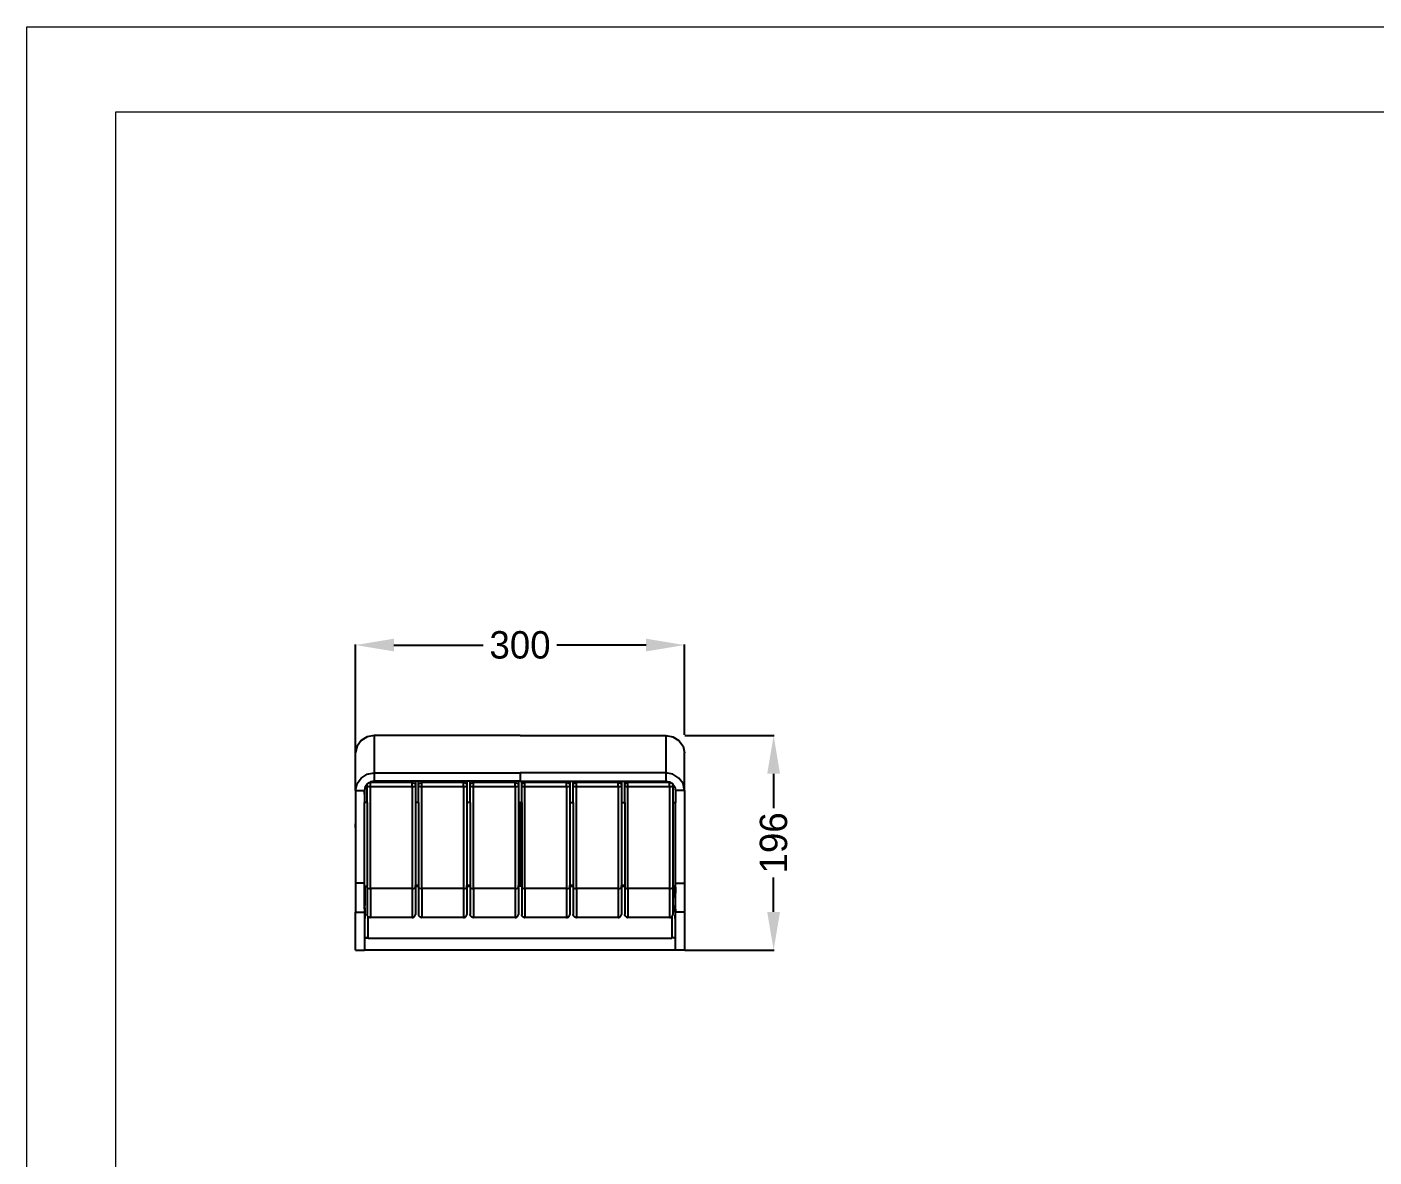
# Model space of a CAD drawing. Header units: millimetres. Extents: x 110 to 2490, y 92 to 3343.
# Drawn here: x 110 to 1339, y 2312 to 3343 of the extents above; entities that cross this region are included whole.
import ezdxf

# ---------------------------------------------------------------- set-up
doc = ezdxf.new("R2010")
doc.units = ezdxf.units.MM
doc.header["$PDSIZE"] = -1
doc.layers.add('DIMS', color=1, linetype='Continuous')
doc.layers.add('tabelka', color=155, linetype='Continuous')
doc.styles.get("Standard").update_dxf_attribs({"font": 'Gothic.ttf'})
doc.dimstyles.new('ISO-25', dxfattribs={"dimtxt": 2.5, "dimasz": 2.5, "dimexe": 1.25, "dimexo": 0.625, "dimtad": 1, "dimtxsty": 'Standard', "dimcen": 2.5, "dimadec": 0, "dimazin": 0, "dimtfac": 1, "dimtmove": 0, "dimatfit": 3, "dimfxl": 1, "dimarcsym": 0})

# ---------------------------------------------------------------- blocks, each defined once
blk = doc.blocks.new('*D15')
at = {"layer": 'Defpoints', "color": 0}
for p in [(710, 2779.1), (710, 2696.7), (410, 2680.3)]:
    blk.add_point(p, dxfattribs=at)
at = {"layer": 'DIMS', "color": 0, "lineweight": -2}
for p, q in [((410, 2680.8), (410, 2779.6)), ((445, 2779.1), (526.3, 2779.1)), ((675, 2779.1), (593.7, 2779.1)), ((710, 2697.2), (710, 2779.6))]:
    blk.add_line(p, q, dxfattribs=at)
at = {"layer": 'DIMS', "color": 0}
for points in [[(445, 2784.9), (445, 2773.3), (410, 2779.1)], [(675, 2773.3), (675, 2784.9), (710, 2779.1)]]:
    blk.add_solid(points, dxfattribs=at)
at = {"layer": 'DIMS', "color": 0, "insert": (560, 2779.1), "char_height": 25, "attachment_point": 5}
blk.add_mtext('300', dxfattribs=at)
blk = doc.blocks.new('*D17')
at = {"layer": 'Defpoints', "color": 0}
for p in [(710, 2696.7), (710, 2500.8), (791.4, 2500.8)]:
    blk.add_point(p, dxfattribs=at)
at = {"layer": 'DIMS', "color": 0, "lineweight": -2}
for p, q in [((710.5, 2696.7), (791.9, 2696.7)), ((791.4, 2661.7), (791.4, 2630.4)), ((791.4, 2535.8), (791.4, 2567.1)), ((710.5, 2500.8), (791.9, 2500.8))]:
    blk.add_line(p, q, dxfattribs=at)
at = {"layer": 'DIMS', "color": 0}
for points in [[(797.2, 2661.7), (785.5, 2661.7), (791.4, 2696.7)], [(785.5, 2535.8), (797.2, 2535.8), (791.4, 2500.8)]]:
    blk.add_solid(points, dxfattribs=at)
at = {"layer": 'DIMS', "color": 0, "insert": (791.4, 2598.7), "char_height": 25, "attachment_point": 5, "rotation": 90}
blk.add_mtext('196', dxfattribs=at)

msp = doc.modelspace()

# ---------------------------------------------------------------- linework, layer by layer
for p, q in [((415, 2692), (411.3, 2686.9)), ((420.5, 2695.5), (415, 2692)), ((427, 2696.7), (420.5, 2695.5)), ((560, 2696.7), (427, 2696.7)), ((427, 2696.7), (427, 2662.5)), ((560, 2696.7), (693, 2696.7)), ((693, 2696.7), (699.5, 2695.5)), ((693, 2696.7), (693, 2662.5)), ((699.5, 2695.5), (705, 2692)), ((705, 2692), (708.7, 2686.9)), ((411.3, 2686.9), (410, 2680.8)), ((410, 2646.6), (410, 2680.8)), ((708.7, 2686.9), (710, 2680.8)), ((710, 2646.6), (710, 2680.8)), ((411.3, 2652.7), (415, 2657.8)), ((415, 2657.8), (420.5, 2661.3)), ((420.5, 2661.3), (427, 2662.5)), ((427, 2655), (423.6, 2654.4)), ((427, 2662.5), (427, 2655)), ((427, 2662.5), (560, 2662.5)), ((461.5, 2655), (427, 2655)), ((461.5, 2653.8), (461.5, 2655)), ((464.5, 2655), (461.5, 2655)), ((467.5, 2655), (464.5, 2655)), ((464.5, 2655), (464.5, 2651)), ((470.5, 2655), (467.5, 2655)), ((467.5, 2651), (467.5, 2655)), ((470.5, 2655), (470.5, 2653.8)), ((508.5, 2655), (470.5, 2655)), ((508.5, 2653.8), (508.5, 2655)), ((511.5, 2655), (508.5, 2655)), ((514.5, 2655), (511.5, 2655)), ((511.5, 2655), (511.5, 2651)), ((517.5, 2655), (514.5, 2655)), ((514.5, 2651), (514.5, 2655)), ((517.5, 2655), (517.5, 2653.8)), ((555.5, 2655), (517.5, 2655)), ((555.5, 2653.8), (555.5, 2655)), ((558.5, 2655), (555.5, 2655)), ((560, 2655), (558.5, 2655)), ((558.5, 2655), (558.5, 2651)), ((560, 2662.5), (560, 2655)), ((693, 2662.5), (560, 2662.5)), ((560, 2655), (561.5, 2655)), ((561.5, 2655), (564.5, 2655)), ((561.5, 2651), (561.5, 2655)), ((564.5, 2655), (564.5, 2653.8)), ((564.5, 2655), (602.5, 2655)), ((602.5, 2653.8), (602.5, 2655)), ((602.5, 2655), (605.5, 2655)), ((605.5, 2655), (608.5, 2655)), ((605.5, 2655), (605.5, 2651)), ((608.5, 2655), (611.5, 2655)), ((608.5, 2651), (608.5, 2655)), ((611.5, 2655), (611.5, 2653.8)), ((611.5, 2655), (649.5, 2655)), ((649.5, 2653.8), (649.5, 2655)), ((649.5, 2655), (652.5, 2655)), ((652.5, 2655), (655.5, 2655)), ((652.5, 2655), (652.5, 2651)), ((655.5, 2655), (658.5, 2655)), ((655.5, 2651), (655.5, 2655)), ((658.5, 2655), (658.5, 2653.8)), ((658.5, 2655), (693, 2655)), ((699.5, 2661.3), (693, 2662.5)), ((693, 2662.5), (693, 2655)), ((693, 2655), (696.5, 2654.4)), ((705, 2657.8), (699.5, 2661.3)), ((708.7, 2652.7), (705, 2657.8)), ((410, 2646.6), (411.3, 2652.7)), ((410, 2646.6), (418, 2646.6)), ((410, 2646.6), (410, 2562)), ((418.7, 2649.8), (418, 2646.6)), ((418, 2646.6), (418, 2635.6)), ((418, 2643.2), (418, 2646.6)), ((420.5, 2652.3), (418.7, 2649.8)), ((420.6, 2652.5), (420.5, 2652.3)), ((420.5, 2651), (420.5, 2652.3)), ((420.5, 2651.5), (420.7, 2651.9)), ((420.5, 2651), (420.5, 2651.5)), ((420.5, 2651), (420.5, 2650.9)), ((420.5, 2635.6), (420.5, 2651)), ((420.5, 2650.9), (420.7, 2650.7)), ((421.4, 2653), (420.6, 2652.5)), ((420.7, 2651.9), (420.8, 2652.3)), ((420.7, 2650.7), (420.8, 2650.5)), ((420.8, 2652.3), (421.1, 2652.7)), ((420.8, 2650.5), (421.1, 2650.4)), ((421.1, 2652.7), (421.4, 2653)), ((421.1, 2650.4), (421.4, 2650.3)), ((422.4, 2653.6), (421.4, 2653)), ((421.4, 2650.3), (421.7, 2650.2)), ((421.7, 2650.2), (422.1, 2650.1)), ((422.1, 2650.1), (422.6, 2650)), ((423.5, 2654.3), (422.4, 2653.6)), ((422.4, 2653.6), (422.6, 2653.7)), ((422.6, 2653.7), (423, 2653.8)), ((422.6, 2650), (423, 2650)), ((423, 2653.8), (423.5, 2653.8)), ((423, 2650), (423.5, 2650)), ((423.6, 2654.4), (423.5, 2654.3)), ((423.5, 2654.3), (423.5, 2653.8)), ((461.5, 2653.8), (423.5, 2653.8)), ((423.5, 2650), (423.5, 2653.8)), ((423.5, 2650), (461.5, 2650)), ((423.5, 2557), (423.5, 2650)), ((461.5, 2653.8), (462, 2653.8)), ((461.5, 2650), (461.5, 2653.8)), ((461.5, 2650), (462, 2650)), ((461.5, 2650), (461.5, 2557)), ((462, 2653.8), (462.4, 2653.7)), ((462, 2650), (462.4, 2650)), ((462.4, 2653.7), (462.9, 2653.5)), ((462.4, 2650), (462.9, 2650.1)), ((462.9, 2653.5), (463.3, 2653.3)), ((462.9, 2650.1), (463.3, 2650.2)), ((463.3, 2653.3), (463.6, 2653)), ((463.3, 2650.2), (463.6, 2650.3)), ((463.6, 2653), (463.9, 2652.7)), ((463.6, 2650.3), (463.9, 2650.4)), ((463.9, 2652.7), (464.2, 2652.3)), ((463.9, 2650.4), (464.2, 2650.5)), ((464.2, 2652.3), (464.4, 2651.9)), ((464.2, 2650.5), (464.4, 2650.7)), ((464.4, 2651.9), (464.5, 2651.5)), ((464.4, 2650.7), (464.5, 2650.9)), ((464.5, 2651.5), (464.5, 2651)), ((464.5, 2650.9), (464.5, 2651)), ((464.5, 2651), (464.5, 2635.6)), ((467.5, 2651.5), (467.7, 2651.9)), ((467.5, 2651), (467.5, 2651.5)), ((467.5, 2651), (467.5, 2650.9)), ((467.5, 2635.6), (467.5, 2651)), ((467.5, 2650.9), (467.7, 2650.7)), ((467.7, 2651.9), (467.8, 2652.3)), ((467.7, 2650.7), (467.8, 2650.5)), ((467.8, 2652.3), (468.1, 2652.7)), ((467.8, 2650.5), (468.1, 2650.4)), ((468.1, 2652.7), (468.4, 2653)), ((468.1, 2650.4), (468.4, 2650.3)), ((468.4, 2653), (468.7, 2653.3)), ((468.4, 2650.3), (468.7, 2650.2)), ((468.7, 2653.3), (469.1, 2653.5)), ((468.7, 2650.2), (469.1, 2650.1)), ((469.1, 2653.5), (469.6, 2653.7)), ((469.1, 2650.1), (469.6, 2650)), ((469.6, 2653.7), (470, 2653.8)), ((469.6, 2650), (470, 2650)), ((470, 2653.8), (470.5, 2653.8)), ((470, 2650), (470.5, 2650)), ((508.5, 2653.8), (470.5, 2653.8)), ((470.5, 2650), (470.5, 2653.8)), ((470.5, 2650), (508.5, 2650)), ((470.5, 2557), (470.5, 2650)), ((508.5, 2653.8), (509, 2653.8)), ((508.5, 2650), (508.5, 2653.8)), ((508.5, 2650), (509, 2650)), ((508.5, 2650), (508.5, 2557)), ((509, 2653.8), (509.4, 2653.7)), ((509, 2650), (509.4, 2650)), ((509.4, 2653.7), (509.9, 2653.5)), ((509.4, 2650), (509.9, 2650.1)), ((509.9, 2653.5), (510.3, 2653.3)), ((509.9, 2650.1), (510.3, 2650.2)), ((510.3, 2653.3), (510.6, 2653)), ((510.3, 2650.2), (510.6, 2650.3)), ((510.6, 2653), (510.9, 2652.7)), ((510.6, 2650.3), (510.9, 2650.4)), ((510.9, 2652.7), (511.2, 2652.3)), ((510.9, 2650.4), (511.2, 2650.5)), ((511.2, 2652.3), (511.4, 2651.9)), ((511.2, 2650.5), (511.4, 2650.7)), ((511.4, 2651.9), (511.5, 2651.5)), ((511.4, 2650.7), (511.5, 2650.9)), ((511.5, 2651.5), (511.5, 2651)), ((511.5, 2650.9), (511.5, 2651)), ((511.5, 2651), (511.5, 2635.6)), ((514.5, 2651.5), (514.7, 2651.9)), ((514.5, 2651), (514.5, 2651.5)), ((514.5, 2651), (514.5, 2650.9)), ((514.5, 2635.6), (514.5, 2651)), ((514.5, 2650.9), (514.7, 2650.7)), ((514.7, 2651.9), (514.8, 2652.3)), ((514.7, 2650.7), (514.8, 2650.5)), ((514.8, 2652.3), (515.1, 2652.7)), ((514.8, 2650.5), (515.1, 2650.4)), ((515.1, 2652.7), (515.4, 2653)), ((515.1, 2650.4), (515.4, 2650.3)), ((515.4, 2653), (515.7, 2653.3)), ((515.4, 2650.3), (515.7, 2650.2)), ((515.7, 2653.3), (516.1, 2653.5)), ((515.7, 2650.2), (516.1, 2650.1)), ((516.1, 2653.5), (516.6, 2653.7)), ((516.1, 2650.1), (516.6, 2650)), ((516.6, 2653.7), (517, 2653.8)), ((516.6, 2650), (517, 2650)), ((517, 2653.8), (517.5, 2653.8)), ((517, 2650), (517.5, 2650)), ((555.5, 2653.8), (517.5, 2653.8)), ((517.5, 2650), (517.5, 2653.8)), ((517.5, 2650), (555.5, 2650)), ((517.5, 2557), (517.5, 2650)), ((555.5, 2653.8), (556, 2653.8)), ((555.5, 2650), (555.5, 2653.8)), ((555.5, 2650), (556, 2650)), ((555.5, 2650), (555.5, 2557)), ((556, 2653.8), (556.4, 2653.7)), ((556, 2650), (556.4, 2650)), ((556.4, 2653.7), (556.9, 2653.5)), ((556.4, 2650), (556.9, 2650.1)), ((556.9, 2653.5), (557.3, 2653.3)), ((556.9, 2650.1), (557.3, 2650.2)), ((557.3, 2653.3), (557.6, 2653)), ((557.3, 2650.2), (557.6, 2650.3)), ((557.6, 2653), (557.9, 2652.7)), ((557.6, 2650.3), (557.9, 2650.4)), ((557.9, 2652.7), (558.2, 2652.3)), ((557.9, 2650.4), (558.2, 2650.5)), ((558.2, 2652.3), (558.4, 2651.9)), ((558.2, 2650.5), (558.4, 2650.7)), ((558.4, 2651.9), (558.5, 2651.5)), ((558.4, 2650.7), (558.5, 2650.9)), ((558.5, 2651.5), (558.5, 2651)), ((558.5, 2650.9), (558.5, 2651)), ((558.5, 2651), (558.5, 2635.6)), ((561.5, 2651.5), (561.7, 2651.9)), ((561.5, 2651), (561.5, 2651.5)), ((561.5, 2651), (561.5, 2650.9)), ((561.5, 2635.6), (561.5, 2651)), ((561.5, 2650.9), (561.7, 2650.7)), ((561.7, 2651.9), (561.8, 2652.3)), ((561.7, 2650.7), (561.8, 2650.5)), ((561.8, 2652.3), (562.1, 2652.7)), ((561.8, 2650.5), (562.1, 2650.4)), ((562.1, 2652.7), (562.4, 2653)), ((562.1, 2650.4), (562.4, 2650.3)), ((562.4, 2653), (562.7, 2653.3)), ((562.4, 2650.3), (562.7, 2650.2)), ((562.7, 2653.3), (563.1, 2653.5)), ((562.7, 2650.2), (563.1, 2650.1)), ((563.1, 2653.5), (563.6, 2653.7)), ((563.1, 2650.1), (563.6, 2650)), ((563.6, 2653.7), (564, 2653.8)), ((563.6, 2650), (564, 2650)), ((564, 2653.8), (564.5, 2653.8)), ((564, 2650), (564.5, 2650)), ((602.5, 2653.8), (564.5, 2653.8)), ((564.5, 2650), (564.5, 2653.8)), ((564.5, 2650), (602.5, 2650)), ((564.5, 2557), (564.5, 2650)), ((602.5, 2653.8), (603, 2653.8)), ((602.5, 2650), (602.5, 2653.8)), ((602.5, 2650), (603, 2650)), ((602.5, 2650), (602.5, 2557)), ((603, 2653.8), (603.4, 2653.7)), ((603, 2650), (603.4, 2650)), ((603.4, 2653.7), (603.9, 2653.5)), ((603.4, 2650), (603.9, 2650.1)), ((603.9, 2653.5), (604.3, 2653.3)), ((603.9, 2650.1), (604.3, 2650.2)), ((604.3, 2653.3), (604.6, 2653)), ((604.3, 2650.2), (604.6, 2650.3)), ((604.6, 2653), (604.9, 2652.7)), ((604.6, 2650.3), (604.9, 2650.4)), ((604.9, 2652.7), (605.2, 2652.3)), ((604.9, 2650.4), (605.2, 2650.5)), ((605.2, 2652.3), (605.4, 2651.9)), ((605.2, 2650.5), (605.4, 2650.7)), ((605.4, 2651.9), (605.5, 2651.5)), ((605.4, 2650.7), (605.5, 2650.9)), ((605.5, 2651.5), (605.5, 2651)), ((605.5, 2650.9), (605.5, 2651)), ((605.5, 2651), (605.5, 2635.6)), ((608.5, 2651.5), (608.7, 2651.9)), ((608.5, 2651), (608.5, 2651.5)), ((608.5, 2651), (608.5, 2650.9)), ((608.5, 2635.6), (608.5, 2651)), ((608.5, 2650.9), (608.7, 2650.7)), ((608.7, 2651.9), (608.8, 2652.3)), ((608.7, 2650.7), (608.8, 2650.5)), ((608.8, 2652.3), (609.1, 2652.7)), ((608.8, 2650.5), (609.1, 2650.4)), ((609.1, 2652.7), (609.4, 2653)), ((609.1, 2650.4), (609.4, 2650.3)), ((609.4, 2653), (609.7, 2653.3)), ((609.4, 2650.3), (609.7, 2650.2)), ((609.7, 2653.3), (610.1, 2653.5)), ((609.7, 2650.2), (610.1, 2650.1)), ((610.1, 2653.5), (610.6, 2653.7)), ((610.1, 2650.1), (610.6, 2650)), ((610.6, 2653.7), (611, 2653.8)), ((610.6, 2650), (611, 2650)), ((611, 2653.8), (611.5, 2653.8)), ((611, 2650), (611.5, 2650)), ((649.5, 2653.8), (611.5, 2653.8)), ((611.5, 2650), (611.5, 2653.8)), ((611.5, 2650), (649.5, 2650)), ((611.5, 2557), (611.5, 2650)), ((649.5, 2653.8), (650, 2653.8)), ((649.5, 2650), (649.5, 2653.8)), ((649.5, 2650), (650, 2650)), ((649.5, 2650), (649.5, 2557)), ((650, 2653.8), (650.4, 2653.7)), ((650, 2650), (650.4, 2650)), ((650.4, 2653.7), (650.9, 2653.5)), ((650.4, 2650), (650.9, 2650.1)), ((650.9, 2653.5), (651.3, 2653.3)), ((650.9, 2650.1), (651.3, 2650.2)), ((651.3, 2653.3), (651.6, 2653)), ((651.3, 2650.2), (651.6, 2650.3)), ((651.6, 2653), (651.9, 2652.7)), ((651.6, 2650.3), (651.9, 2650.4)), ((651.9, 2652.7), (652.2, 2652.3)), ((651.9, 2650.4), (652.2, 2650.5)), ((652.2, 2652.3), (652.4, 2651.9)), ((652.2, 2650.5), (652.4, 2650.7)), ((652.4, 2651.9), (652.5, 2651.5)), ((652.4, 2650.7), (652.5, 2650.9)), ((652.5, 2651.5), (652.5, 2651)), ((652.5, 2650.9), (652.5, 2651)), ((652.5, 2651), (652.5, 2635.6)), ((655.5, 2651.5), (655.7, 2651.9)), ((655.5, 2651), (655.5, 2651.5)), ((655.5, 2651), (655.5, 2650.9)), ((655.5, 2635.6), (655.5, 2651)), ((655.5, 2650.9), (655.7, 2650.7)), ((655.7, 2651.9), (655.8, 2652.3)), ((655.7, 2650.7), (655.8, 2650.5)), ((655.8, 2652.3), (656.1, 2652.7)), ((655.8, 2650.5), (656.1, 2650.4)), ((656.1, 2652.7), (656.4, 2653)), ((656.1, 2650.4), (656.4, 2650.3)), ((656.4, 2653), (656.7, 2653.3)), ((656.4, 2650.3), (656.7, 2650.2)), ((656.7, 2653.3), (657.1, 2653.5)), ((656.7, 2650.2), (657.1, 2650.1)), ((657.1, 2653.5), (657.6, 2653.7)), ((657.1, 2650.1), (657.6, 2650)), ((657.6, 2653.7), (658, 2653.8)), ((657.6, 2650), (658, 2650)), ((658, 2653.8), (658.5, 2653.8)), ((658, 2650), (658.5, 2650)), ((696.5, 2653.8), (658.5, 2653.8)), ((658.5, 2650), (658.5, 2653.8)), ((658.5, 2650), (696.5, 2650)), ((658.5, 2557), (658.5, 2650)), ((696.5, 2654.4), (696.5, 2654.3)), ((696.5, 2653.8), (696.5, 2654.3)), ((696.5, 2654.3), (697.7, 2653.6)), ((696.5, 2653.8), (697, 2653.8)), ((696.5, 2650), (696.5, 2653.8)), ((696.5, 2650), (697, 2650)), ((696.5, 2650), (696.5, 2557)), ((697, 2653.8), (697.4, 2653.7)), ((697, 2650), (697.4, 2650)), ((697.4, 2653.7), (697.7, 2653.6)), ((697.4, 2650), (697.9, 2650.1)), ((697.7, 2653.6), (698.7, 2653)), ((697.9, 2650.1), (698.3, 2650.2)), ((698.3, 2650.2), (698.6, 2650.3)), ((698.6, 2650.3), (698.9, 2650.4)), ((698.7, 2653), (698.9, 2652.7)), ((698.7, 2653), (699.4, 2652.5)), ((698.9, 2652.7), (699.2, 2652.3)), ((698.9, 2650.4), (699.2, 2650.5)), ((699.2, 2652.3), (699.4, 2651.9)), ((699.2, 2650.5), (699.4, 2650.7)), ((699.4, 2652.5), (699.5, 2652.3)), ((699.4, 2651.9), (699.5, 2651.5)), ((699.4, 2650.7), (699.5, 2650.9)), ((699.5, 2652.3), (699.5, 2651)), ((699.5, 2652.3), (701.3, 2649.8)), ((699.5, 2651.5), (699.5, 2651)), ((699.5, 2650.9), (699.5, 2651)), ((699.5, 2651), (699.5, 2635.6)), ((701.3, 2649.8), (702, 2646.6)), ((710, 2646.6), (702, 2646.6)), ((702, 2646.6), (702, 2635.6)), ((702, 2646.6), (702, 2645.1)), ((702, 2645.1), (702, 2643.2)), ((710, 2646.6), (708.7, 2652.7)), ((710, 2646.6), (710, 2562)), ((420.5, 2635.6), (418, 2635.6)), ((418, 2562), (418, 2635.6)), ((420.5, 2635.6), (420.5, 2559.1)), ((467.5, 2635.6), (464.5, 2635.6)), ((464.5, 2635.6), (464.5, 2635.5)), ((464.5, 2635.5), (464.5, 2559.8)), ((467.5, 2635.6), (467.5, 2559.8)), ((514.5, 2635.6), (511.5, 2635.6)), ((511.5, 2635.6), (511.5, 2635.5)), ((511.5, 2635.5), (511.5, 2559.8)), ((514.5, 2635.6), (514.5, 2559.8)), ((560, 2635.6), (558.5, 2635.6)), ((558.5, 2635.6), (558.5, 2635.5)), ((558.5, 2635.5), (558.5, 2559.8)), ((560, 2635.6), (560, 2559.8)), ((560, 2635.6), (561.5, 2635.6)), ((561.5, 2635.6), (561.5, 2559.8)), ((605.5, 2635.6), (608.5, 2635.6)), ((605.5, 2635.6), (605.5, 2635.5)), ((605.5, 2635.5), (605.5, 2559.8)), ((608.5, 2635.6), (608.5, 2559.8)), ((652.5, 2635.6), (655.5, 2635.6)), ((652.5, 2635.6), (652.5, 2635.5)), ((652.5, 2635.5), (652.5, 2559.8)), ((655.5, 2635.6), (655.5, 2559.8)), ((699.5, 2635.6), (699.5, 2635.5)), ((699.5, 2635.6), (702, 2635.6)), ((699.5, 2635.5), (699.5, 2559.1)), ((702, 2562), (702, 2635.6)), ((418, 2562), (410, 2562)), ((410, 2562), (410, 2535.7)), ((418, 2538.6), (418, 2562)), ((418, 2552.9), (418, 2558.4)), ((418.5, 2559.1), (420.5, 2559.1)), ((418.5, 2559.1), (418.5, 2541.6)), ((420.5, 2558), (420.5, 2559.1)), ((420.5, 2558), (420.7, 2557.6)), ((420.5, 2558), (420.5, 2533.6)), ((420.7, 2557.6), (421.4, 2557.3)), ((421.4, 2557.3), (422.4, 2557)), ((422.4, 2557), (423.5, 2557)), ((461.5, 2557), (423.5, 2557)), ((423.5, 2557), (423.5, 2530.6)), ((461.5, 2557), (462.7, 2557)), ((461.5, 2557), (461.5, 2530.6)), ((462.7, 2557), (463.6, 2557.3)), ((463.6, 2557.3), (464.3, 2557.6)), ((464.3, 2557.6), (464.5, 2558)), ((467.5, 2559.8), (464.5, 2559.8)), ((464.5, 2559.2), (464.5, 2559.8)), ((464.5, 2559.2), (467.5, 2559.2)), ((464.5, 2558), (464.5, 2559.2)), ((464.5, 2558), (464.5, 2533.6)), ((467.5, 2559.8), (467.5, 2559.2)), ((467.5, 2559.2), (467.5, 2558)), ((467.5, 2558), (467.7, 2557.6)), ((467.5, 2558), (467.5, 2533.6)), ((467.7, 2557.6), (468.4, 2557.3)), ((468.4, 2557.3), (469.4, 2557)), ((469.4, 2557), (470.5, 2557)), ((508.5, 2557), (470.5, 2557)), ((470.5, 2557), (470.5, 2530.6)), ((508.5, 2557), (509.7, 2557)), ((508.5, 2557), (508.5, 2530.6)), ((509.7, 2557), (510.6, 2557.3)), ((510.6, 2557.3), (511.3, 2557.6)), ((511.3, 2557.6), (511.5, 2558)), ((514.5, 2559.8), (511.5, 2559.8)), ((511.5, 2559.2), (511.5, 2559.8)), ((511.5, 2559.2), (514.5, 2559.2)), ((511.5, 2558), (511.5, 2559.2)), ((511.5, 2558), (511.5, 2533.6)), ((514.5, 2559.8), (514.5, 2559.2)), ((514.5, 2559.2), (514.5, 2558)), ((514.5, 2558), (514.7, 2557.6)), ((514.5, 2558), (514.5, 2533.6)), ((514.7, 2557.6), (515.4, 2557.3)), ((515.4, 2557.3), (516.4, 2557)), ((516.4, 2557), (517.5, 2557)), ((555.5, 2557), (517.5, 2557)), ((517.5, 2557), (517.5, 2530.6)), ((555.5, 2557), (556.7, 2557)), ((555.5, 2557), (555.5, 2530.6)), ((556.7, 2557), (557.6, 2557.3)), ((557.6, 2557.3), (558.3, 2557.6)), ((558.3, 2557.6), (558.5, 2558)), ((560, 2559.8), (558.5, 2559.8)), ((558.5, 2559.2), (558.5, 2559.8)), ((558.5, 2558), (558.5, 2559.2)), ((561.5, 2559.2), (558.5, 2559.2)), ((558.5, 2558), (558.5, 2533.6)), ((561.5, 2559.8), (560, 2559.8)), ((561.5, 2559.8), (561.5, 2559.2)), ((561.5, 2559.2), (561.5, 2558)), ((561.5, 2558), (561.7, 2557.6)), ((561.5, 2558), (561.5, 2533.6)), ((561.7, 2557.6), (562.4, 2557.3)), ((562.4, 2557.3), (563.4, 2557)), ((563.4, 2557), (564.5, 2557)), ((602.5, 2557), (564.5, 2557)), ((564.5, 2557), (564.5, 2530.6)), ((602.5, 2557), (603.7, 2557)), ((602.5, 2557), (602.5, 2530.6)), ((603.7, 2557), (604.6, 2557.3)), ((604.6, 2557.3), (605.3, 2557.6)), ((605.3, 2557.6), (605.5, 2558)), ((608.5, 2559.8), (605.5, 2559.8)), ((605.5, 2559.2), (605.5, 2559.8)), ((605.5, 2559.2), (608.5, 2559.2)), ((605.5, 2558), (605.5, 2559.2)), ((605.5, 2558), (605.5, 2533.6)), ((608.5, 2559.8), (608.5, 2559.2)), ((608.5, 2559.2), (608.5, 2558)), ((608.5, 2558), (608.7, 2557.6)), ((608.5, 2558), (608.5, 2533.6)), ((608.7, 2557.6), (609.4, 2557.3)), ((609.4, 2557.3), (610.4, 2557)), ((610.4, 2557), (611.5, 2557)), ((649.5, 2557), (611.5, 2557)), ((611.5, 2557), (611.5, 2530.6)), ((649.5, 2557), (650.7, 2557)), ((649.5, 2557), (649.5, 2530.6)), ((650.7, 2557), (651.6, 2557.3)), ((651.6, 2557.3), (652.3, 2557.6)), ((652.3, 2557.6), (652.5, 2558)), ((655.5, 2559.8), (652.5, 2559.8)), ((652.5, 2559.2), (652.5, 2559.8)), ((652.5, 2559.2), (655.5, 2559.2)), ((652.5, 2558), (652.5, 2559.2)), ((652.5, 2558), (652.5, 2533.6)), ((655.5, 2559.8), (655.5, 2559.2)), ((655.5, 2559.2), (655.5, 2558)), ((655.5, 2558), (655.7, 2557.6)), ((655.5, 2558), (655.5, 2533.6)), ((655.7, 2557.6), (656.4, 2557.3)), ((656.4, 2557.3), (657.4, 2557)), ((657.4, 2557), (658.5, 2557)), ((696.5, 2557), (658.5, 2557)), ((658.5, 2557), (658.5, 2530.6)), ((696.5, 2557), (697.7, 2557)), ((696.5, 2557), (696.5, 2530.6)), ((697.7, 2557), (698.6, 2557.3)), ((698.6, 2557.3), (699.3, 2557.6)), ((699.3, 2557.6), (699.5, 2558)), ((701.5, 2559.1), (699.5, 2559.1)), ((699.5, 2559.1), (699.5, 2558)), ((699.5, 2558), (699.5, 2549.1)), ((701.5, 2549.1), (701.5, 2559.1)), ((702, 2538.6), (702, 2562)), ((702, 2562), (710, 2562)), ((702, 2558.4), (702, 2552.9)), ((710, 2562), (710, 2535.6)), ((699.5, 2549.1), (699.5, 2533.6)), ((701.5, 2549.1), (699.5, 2549.1)), ((701.5, 2549.1), (701.5, 2541.6)), ((410, 2535.7), (410, 2535.7)), ((410, 2535.7), (410, 2535.6)), ((410, 2535.7), (410, 2535.6)), ((410, 2535.7), (410, 2535.6)), ((410, 2535.6), (410, 2535.6)), ((410, 2535.6), (410, 2535.6)), ((410, 2535.6), (410, 2535.6)), ((410, 2535.6), (418, 2535.6)), ((410, 2500.8), (410, 2535.6)), ((418.5, 2538.6), (418, 2538.6)), ((418, 2538.6), (418, 2535.6)), ((418, 2535.6), (418, 2532.6)), ((418, 2532.6), (418.5, 2532.7)), ((418, 2532.6), (418, 2500.8)), ((418.5, 2541.6), (418.5, 2541.6)), ((418.5, 2539.4), (418.5, 2541.6)), ((418.5, 2539.4), (418.5, 2541.6)), ((418.5, 2539.4), (418.5, 2539.4)), ((418.5, 2538.6), (418.5, 2539.4)), ((418.5, 2539.4), (418.5, 2538.6)), ((418.5, 2538.6), (418.5, 2538.6)), ((418.5, 2535.9), (418.5, 2538.6)), ((418.5, 2538.6), (418.5, 2535.9)), ((418.5, 2535.9), (418.5, 2535.8)), ((418.5, 2535.9), (418.5, 2535.9)), ((418.5, 2535.9), (418.5, 2535.9)), ((418.5, 2535.8), (418.5, 2535.9)), ((418.5, 2535.9), (418.5, 2535.4)), ((418.5, 2535.8), (418.5, 2535.3)), ((418.5, 2535.3), (418.5, 2535.4)), ((418.5, 2532.6), (418.5, 2535.4)), ((418.5, 2535.3), (418.5, 2532.7)), ((418.5, 2532.7), (418.5, 2532.6)), ((418.5, 2532.7), (418.5, 2531.9)), ((418.5, 2532.6), (418.5, 2531.9)), ((420.5, 2533.6), (420.5, 2533.3)), ((420.6, 2533.2), (420.5, 2533.3)), ((420.6, 2533), (420.6, 2533.2)), ((420.6, 2532.8), (420.6, 2533)), ((420.7, 2532.6), (420.6, 2532.8)), ((420.7, 2532.5), (420.7, 2532.6)), ((420.8, 2532.5), (420.7, 2532.5)), ((420.8, 2532.4), (420.8, 2532.5)), ((420.9, 2532.2), (420.8, 2532.4)), ((421.1, 2531.9), (420.9, 2532.2)), ((463.9, 2531.9), (464.1, 2532.2)), ((464.1, 2532.2), (464.2, 2532.4)), ((464.2, 2532.4), (464.3, 2532.5)), ((464.3, 2532.6), (464.4, 2532.8)), ((464.3, 2532.6), (464.3, 2532.5)), ((464.3, 2532.5), (464.3, 2532.5)), ((464.4, 2533), (464.5, 2533.2)), ((464.4, 2532.8), (464.4, 2533)), ((464.5, 2533.6), (464.5, 2533.3)), ((464.5, 2533.2), (464.5, 2533.3)), ((467.5, 2533.6), (467.5, 2533.3)), ((467.5, 2533.3), (467.6, 2533.2)), ((467.6, 2533), (467.6, 2533.2)), ((467.6, 2532.8), (467.6, 2533)), ((467.7, 2532.6), (467.6, 2532.8)), ((467.7, 2532.5), (467.7, 2532.6)), ((467.8, 2532.5), (467.7, 2532.5)), ((467.8, 2532.4), (467.8, 2532.5)), ((467.9, 2532.2), (467.8, 2532.4)), ((468.1, 2531.9), (467.9, 2532.2)), ((510.9, 2531.9), (511.1, 2532.2)), ((511.1, 2532.2), (511.2, 2532.4)), ((511.2, 2532.4), (511.3, 2532.5)), ((511.3, 2532.6), (511.4, 2532.8)), ((511.3, 2532.6), (511.3, 2532.5)), ((511.3, 2532.5), (511.3, 2532.5)), ((511.4, 2533), (511.5, 2533.2)), ((511.4, 2532.8), (511.4, 2533)), ((511.5, 2533.6), (511.5, 2533.3)), ((511.5, 2533.2), (511.5, 2533.3)), ((514.5, 2533.6), (514.5, 2533.3)), ((514.6, 2533.2), (514.5, 2533.3)), ((514.6, 2533), (514.6, 2533.2)), ((514.6, 2532.8), (514.6, 2533)), ((514.7, 2532.6), (514.6, 2532.8)), ((514.7, 2532.5), (514.7, 2532.6)), ((514.8, 2532.5), (514.7, 2532.5)), ((514.8, 2532.4), (514.8, 2532.5)), ((514.9, 2532.2), (514.8, 2532.4)), ((515.1, 2531.9), (514.9, 2532.2)), ((557.9, 2531.9), (558.1, 2532.2)), ((558.1, 2532.2), (558.2, 2532.4)), ((558.2, 2532.4), (558.3, 2532.5)), ((558.3, 2532.6), (558.4, 2532.8)), ((558.3, 2532.6), (558.3, 2532.5)), ((558.3, 2532.5), (558.3, 2532.5)), ((558.4, 2533), (558.5, 2533.2)), ((558.4, 2532.8), (558.4, 2533)), ((558.5, 2533.6), (558.5, 2533.3)), ((558.5, 2533.2), (558.5, 2533.3)), ((561.5, 2533.6), (561.5, 2533.3)), ((561.5, 2533.3), (561.6, 2533.2)), ((561.6, 2533), (561.6, 2533.2)), ((561.6, 2532.8), (561.6, 2533)), ((561.7, 2532.6), (561.6, 2532.8)), ((561.7, 2532.5), (561.7, 2532.6)), ((561.8, 2532.5), (561.7, 2532.5)), ((561.8, 2532.4), (561.8, 2532.5)), ((561.9, 2532.2), (561.8, 2532.4)), ((562.1, 2531.9), (561.9, 2532.2)), ((604.9, 2531.9), (605.1, 2532.2)), ((605.1, 2532.2), (605.2, 2532.4)), ((605.2, 2532.4), (605.3, 2532.5)), ((605.3, 2532.6), (605.4, 2532.8)), ((605.3, 2532.6), (605.3, 2532.5)), ((605.3, 2532.5), (605.3, 2532.5)), ((605.4, 2533), (605.5, 2533.2)), ((605.4, 2532.8), (605.4, 2533)), ((605.5, 2533.6), (605.5, 2533.3)), ((605.5, 2533.2), (605.5, 2533.3)), ((608.5, 2533.6), (608.5, 2533.3)), ((608.6, 2533.2), (608.5, 2533.3)), ((608.6, 2533), (608.6, 2533.2)), ((608.6, 2532.8), (608.6, 2533)), ((608.7, 2532.6), (608.6, 2532.8)), ((608.7, 2532.5), (608.7, 2532.6)), ((608.8, 2532.5), (608.7, 2532.5)), ((608.8, 2532.4), (608.8, 2532.5)), ((608.9, 2532.2), (608.8, 2532.4)), ((609.1, 2531.9), (608.9, 2532.2)), ((651.9, 2531.9), (652.1, 2532.2)), ((652.1, 2532.2), (652.2, 2532.4)), ((652.2, 2532.4), (652.3, 2532.5)), ((652.3, 2532.6), (652.4, 2532.8)), ((652.3, 2532.6), (652.3, 2532.5)), ((652.3, 2532.5), (652.3, 2532.5)), ((652.4, 2533), (652.5, 2533.2)), ((652.4, 2532.8), (652.4, 2533)), ((652.5, 2533.6), (652.5, 2533.3)), ((652.5, 2533.2), (652.5, 2533.3)), ((655.5, 2533.6), (655.5, 2533.3)), ((655.6, 2533.2), (655.5, 2533.3)), ((655.6, 2533), (655.6, 2533.2)), ((655.6, 2532.8), (655.6, 2533)), ((655.7, 2532.6), (655.6, 2532.8)), ((655.7, 2532.5), (655.7, 2532.6)), ((655.8, 2532.5), (655.7, 2532.5)), ((655.8, 2532.4), (655.8, 2532.5)), ((655.9, 2532.2), (655.8, 2532.4)), ((656.1, 2531.9), (655.9, 2532.2)), ((698.9, 2531.9), (699.1, 2532.2)), ((699.1, 2532.2), (699.2, 2532.4)), ((699.2, 2532.4), (699.3, 2532.5)), ((699.3, 2532.6), (699.4, 2532.8)), ((699.3, 2532.6), (699.3, 2532.5)), ((699.3, 2532.5), (699.3, 2532.5)), ((699.4, 2533), (699.5, 2533.2)), ((699.4, 2532.8), (699.4, 2533)), ((699.5, 2533.6), (699.5, 2533.3)), ((699.5, 2533.2), (699.5, 2533.3)), ((701.5, 2541.6), (701.6, 2541.6)), ((701.5, 2541.6), (701.5, 2539.4)), ((701.5, 2539.4), (701.6, 2539.4)), ((701.5, 2539.4), (701.5, 2538.6)), ((701.5, 2538.6), (701.6, 2538.6)), ((701.5, 2538.6), (701.5, 2538.4)), ((701.6, 2538.4), (701.5, 2538.4)), ((701.5, 2535.7), (701.5, 2538.4)), ((701.6, 2535.7), (701.5, 2535.7)), ((701.5, 2535.6), (701.5, 2535.7)), ((701.5, 2535.6), (701.6, 2535.6)), ((701.5, 2535.6), (701.5, 2535.6)), ((701.6, 2535.6), (701.5, 2535.6)), ((701.5, 2535.6), (701.5, 2532.8)), ((701.5, 2532.8), (701.6, 2532.8)), ((701.5, 2532.8), (701.5, 2532.7)), ((701.5, 2532.7), (701.6, 2532.7)), ((701.5, 2531.9), (701.5, 2532.7)), ((701.6, 2539.4), (701.6, 2541.6)), ((701.6, 2538.6), (701.6, 2539.4)), ((701.6, 2538.6), (702, 2538.6)), ((701.6, 2538.6), (701.6, 2538.4)), ((702, 2538.4), (701.6, 2538.4)), ((701.6, 2535.7), (701.6, 2538.4)), ((701.6, 2535.6), (701.6, 2535.7)), ((701.6, 2535.6), (701.6, 2535.6)), ((702, 2535.6), (701.6, 2535.6)), ((701.6, 2535.6), (701.6, 2532.8)), ((701.6, 2532.8), (702, 2532.9)), ((701.6, 2532.8), (701.6, 2532.7)), ((701.6, 2532.7), (702, 2532.6)), ((701.6, 2531.9), (701.6, 2532.7)), ((702, 2538.4), (702, 2538.6)), ((702, 2538.4), (702, 2535.6)), ((710, 2535.6), (702, 2535.6)), ((702, 2532.9), (702, 2535.6)), ((702, 2532.6), (702, 2532.9)), ((702, 2500.8), (702, 2532.6)), ((710, 2535.6), (710, 2500.8)), ((418.5, 2531.9), (418.5, 2531.9)), ((418.5, 2531.9), (418.5, 2529.6)), ((418.5, 2529.6), (418.5, 2531.9)), ((418.5, 2529.6), (418.5, 2529.6)), ((418.5, 2512.4), (418.5, 2529.6)), ((421.3, 2531.7), (421.1, 2531.9)), ((421.4, 2531.6), (421.3, 2531.7)), ((421.4, 2531.6), (421.4, 2531.5)), ((421.4, 2531.5), (421.5, 2531.5)), ((421.4, 2531.5), (421.4, 2531.5)), ((421.5, 2531.4), (421.5, 2531.5)), ((421.7, 2531.3), (421.5, 2531.4)), ((421.5, 2531.4), (422.3, 2530.9)), ((421.5, 2512.4), (421.5, 2531.4)), ((421.7, 2531.3), (421.9, 2531.1)), ((422.3, 2530.9), (421.9, 2531.1)), ((422.4, 2530.9), (422.3, 2530.9)), ((422.4, 2530.9), (423.5, 2530.6)), ((422.4, 2530.9), (422.7, 2530.8)), ((423.1, 2530.7), (422.7, 2530.8)), ((423.1, 2530.7), (423.5, 2530.6)), ((461.5, 2530.6), (423.5, 2530.6)), ((461.5, 2530.6), (462.7, 2530.9)), ((461.5, 2530.6), (461.9, 2530.7)), ((461.9, 2530.7), (462.3, 2530.8)), ((462.3, 2530.8), (462.7, 2530.9)), ((462.7, 2530.9), (463.6, 2531.5)), ((462.7, 2530.9), (463.2, 2531.1)), ((462.7, 2530.9), (462.7, 2530.9)), ((462.7, 2530.9), (462.7, 2530.9)), ((463.2, 2531.1), (463.4, 2531.3)), ((463.4, 2531.3), (463.6, 2531.5)), ((463.6, 2531.5), (463.7, 2531.6)), ((463.6, 2531.5), (463.6, 2531.5)), ((463.7, 2531.6), (463.8, 2531.7)), ((463.8, 2531.7), (463.9, 2531.9)), ((468.3, 2531.7), (468.1, 2531.9)), ((468.4, 2531.6), (468.3, 2531.7)), ((468.4, 2531.6), (468.4, 2531.5)), ((468.4, 2531.5), (468.5, 2531.5)), ((468.4, 2531.5), (468.4, 2531.5)), ((468.7, 2531.3), (468.5, 2531.5)), ((468.5, 2531.5), (469.3, 2530.9)), ((468.7, 2531.3), (468.9, 2531.1)), ((469.3, 2530.9), (468.9, 2531.1)), ((469.4, 2530.9), (469.3, 2530.9)), ((469.4, 2530.9), (470.5, 2530.6)), ((469.4, 2530.9), (469.7, 2530.8)), ((470.1, 2530.7), (469.7, 2530.8)), ((470.1, 2530.7), (470.5, 2530.6)), ((508.5, 2530.6), (470.5, 2530.6)), ((508.5, 2530.6), (509.7, 2530.9)), ((508.5, 2530.6), (508.9, 2530.7)), ((508.9, 2530.7), (509.3, 2530.8)), ((509.3, 2530.8), (509.7, 2530.9)), ((509.7, 2530.9), (510.6, 2531.5)), ((509.7, 2530.9), (510.2, 2531.1)), ((509.7, 2530.9), (509.7, 2530.9)), ((509.7, 2530.9), (509.7, 2530.9)), ((510.2, 2531.1), (510.4, 2531.3)), ((510.4, 2531.3), (510.6, 2531.5)), ((510.6, 2531.5), (510.7, 2531.6)), ((510.6, 2531.5), (510.6, 2531.5)), ((510.7, 2531.6), (510.8, 2531.7)), ((510.8, 2531.7), (510.9, 2531.9)), ((515.3, 2531.7), (515.1, 2531.9)), ((515.4, 2531.6), (515.3, 2531.7)), ((515.4, 2531.6), (515.4, 2531.5)), ((515.4, 2531.5), (515.5, 2531.5)), ((515.4, 2531.5), (515.4, 2531.5)), ((515.7, 2531.3), (515.5, 2531.5)), ((515.5, 2531.5), (516.3, 2530.9)), ((515.7, 2531.3), (515.9, 2531.1)), ((516.3, 2530.9), (515.9, 2531.1)), ((516.4, 2530.9), (516.3, 2530.9)), ((516.4, 2530.9), (517.5, 2530.6)), ((516.4, 2530.9), (516.7, 2530.8)), ((517.1, 2530.7), (516.7, 2530.8)), ((517.1, 2530.7), (517.5, 2530.6)), ((555.5, 2530.6), (517.5, 2530.6)), ((555.5, 2530.6), (556.7, 2530.9)), ((555.5, 2530.6), (555.9, 2530.7)), ((555.9, 2530.7), (556.3, 2530.8)), ((556.3, 2530.8), (556.7, 2530.9)), ((556.7, 2530.9), (557.6, 2531.5)), ((556.7, 2530.9), (557.2, 2531.1)), ((556.7, 2530.9), (556.7, 2530.9)), ((556.7, 2530.9), (556.7, 2530.9)), ((557.2, 2531.1), (557.4, 2531.3)), ((557.4, 2531.3), (557.6, 2531.5)), ((557.6, 2531.5), (557.7, 2531.6)), ((557.6, 2531.5), (557.6, 2531.5)), ((557.7, 2531.6), (557.8, 2531.7)), ((557.8, 2531.7), (557.9, 2531.9)), ((562.3, 2531.7), (562.1, 2531.9)), ((562.4, 2531.6), (562.3, 2531.7)), ((562.4, 2531.6), (562.4, 2531.5)), ((562.5, 2531.5), (562.4, 2531.5)), ((562.4, 2531.5), (562.4, 2531.5)), ((562.7, 2531.3), (562.5, 2531.5)), ((562.5, 2531.5), (563.3, 2530.9)), ((562.9, 2531.1), (562.7, 2531.3)), ((563.3, 2530.9), (562.9, 2531.1)), ((563.3, 2530.9), (563.3, 2530.9)), ((563.4, 2530.9), (563.3, 2530.9)), ((563.4, 2530.9), (563.4, 2530.9)), ((563.4, 2530.9), (564.5, 2530.6)), ((563.4, 2530.9), (563.7, 2530.8)), ((564.1, 2530.7), (563.7, 2530.8)), ((564.1, 2530.7), (564.5, 2530.6)), ((602.5, 2530.6), (564.5, 2530.6)), ((602.5, 2530.6), (603.6, 2530.9)), ((602.5, 2530.6), (602.9, 2530.7)), ((602.9, 2530.7), (603.3, 2530.8)), ((603.3, 2530.8), (603.6, 2530.9)), ((603.6, 2530.9), (603.7, 2530.9)), ((603.7, 2530.9), (604.6, 2531.5)), ((603.7, 2530.9), (604.2, 2531.1)), ((603.7, 2530.9), (603.7, 2530.9)), ((603.7, 2530.9), (603.7, 2530.9)), ((604.2, 2531.1), (604.4, 2531.3)), ((604.4, 2531.3), (604.6, 2531.5)), ((604.6, 2531.5), (604.7, 2531.6)), ((604.6, 2531.5), (604.6, 2531.5)), ((604.7, 2531.6), (604.8, 2531.7)), ((604.8, 2531.7), (604.9, 2531.9)), ((609.3, 2531.7), (609.1, 2531.9)), ((609.4, 2531.6), (609.3, 2531.7)), ((609.4, 2531.6), (609.4, 2531.5)), ((609.5, 2531.5), (609.4, 2531.5)), ((609.7, 2531.3), (609.5, 2531.5)), ((609.5, 2531.5), (610.3, 2530.9)), ((609.7, 2531.3), (609.9, 2531.1)), ((610.3, 2530.9), (609.9, 2531.1)), ((610.3, 2530.9), (610.3, 2530.9)), ((610.4, 2530.9), (610.3, 2530.9)), ((610.4, 2530.9), (610.4, 2530.9)), ((610.4, 2530.9), (611.5, 2530.6)), ((610.4, 2530.9), (610.7, 2530.8)), ((611.1, 2530.7), (610.7, 2530.8)), ((611.1, 2530.7), (611.5, 2530.6)), ((649.5, 2530.6), (611.5, 2530.6)), ((649.5, 2530.6), (650.6, 2530.9)), ((649.5, 2530.6), (649.9, 2530.7)), ((649.9, 2530.7), (650.3, 2530.8)), ((650.3, 2530.8), (650.6, 2530.9)), ((650.6, 2530.9), (650.7, 2530.9)), ((650.7, 2530.9), (651.6, 2531.5)), ((650.7, 2530.9), (651.2, 2531.1)), ((650.7, 2530.9), (650.7, 2530.9)), ((650.7, 2530.9), (650.7, 2530.9)), ((651.2, 2531.1), (651.4, 2531.3)), ((651.4, 2531.3), (651.6, 2531.5)), ((651.6, 2531.5), (651.7, 2531.6)), ((651.6, 2531.5), (651.6, 2531.5)), ((651.7, 2531.6), (651.8, 2531.7)), ((651.8, 2531.7), (651.9, 2531.9)), ((656.3, 2531.7), (656.1, 2531.9)), ((656.4, 2531.6), (656.3, 2531.7)), ((656.4, 2531.6), (656.4, 2531.5)), ((656.5, 2531.5), (656.4, 2531.5)), ((656.7, 2531.3), (656.5, 2531.5)), ((656.5, 2531.5), (657.3, 2530.9)), ((656.7, 2531.3), (656.9, 2531.1)), ((657.3, 2530.9), (656.9, 2531.1)), ((657.3, 2530.9), (657.3, 2530.9)), ((657.4, 2530.9), (657.3, 2530.9)), ((657.4, 2530.9), (657.4, 2530.9)), ((657.4, 2530.9), (658.5, 2530.6)), ((657.4, 2530.9), (657.7, 2530.8)), ((658.1, 2530.7), (657.7, 2530.8)), ((658.1, 2530.7), (658.5, 2530.6)), ((696.5, 2530.6), (658.5, 2530.6)), ((696.5, 2530.6), (697.6, 2530.9)), ((696.5, 2530.6), (696.9, 2530.7)), ((696.9, 2530.7), (697.3, 2530.8)), ((697.3, 2530.8), (697.6, 2530.9)), ((697.6, 2530.9), (697.7, 2530.9)), ((697.7, 2530.9), (698.2, 2531.1)), ((697.7, 2530.9), (697.7, 2530.9)), ((697.7, 2530.9), (697.7, 2530.9)), ((698.2, 2531.1), (698.4, 2531.3)), ((698.4, 2531.3), (698.5, 2531.4)), ((698.5, 2531.4), (698.6, 2531.5)), ((698.5, 2531.4), (698.5, 2512.1)), ((698.6, 2531.5), (698.7, 2531.6)), ((698.6, 2531.5), (698.6, 2531.5)), ((698.7, 2531.6), (698.8, 2531.7)), ((698.8, 2531.7), (698.9, 2531.9)), ((701.5, 2531.9), (701.6, 2531.9)), ((701.5, 2529.7), (701.5, 2531.9)), ((701.5, 2529.7), (701.6, 2529.7)), ((701.5, 2529.7), (701.5, 2512.1)), ((701.6, 2531.9), (701.6, 2529.7)), ((418.5, 2512.4), (421.5, 2512.4)), ((418.5, 2512.2), (418.5, 2512.4)), ((418.5, 2512.2), (421.5, 2512.2)), ((421.5, 2512.4), (421.5, 2512.2)), ((421.5, 2512.2), (421.5, 2511.5)), ((698.5, 2511.5), (421.5, 2511.5)), ((701.5, 2512.1), (698.5, 2512.1)), ((698.5, 2512.1), (698.5, 2511.5)), ((410, 2500.8), (418, 2500.8)), ((702, 2500.8), (418, 2500.8)), ((710, 2500.8), (702, 2500.8))]:
    msp.add_line(p, q)
at = {"color": 250, "true_color": 0x3f3f3f}
msp.add_line((410, 2612.6), (410, 2616.1), dxfattribs=at)
at = {"layer": 'tabelka', "lineweight": 5}
for points in [[(110.1, 3342.7), (2490, 3342.7), (2490, 91.9), (110.1, 91.9)], [(191.2, 3265.3), (2412.6, 3265.3), (2412.6, 169.3), (191.2, 169.3)]]:
    msp.add_lwpolyline(points, close=True, dxfattribs=at)

# ---------------------------------------------------------------- dimensions: what is measured, and where the dimension line sits
at = {"layer": 'DIMS'}
dim = msp.add_linear_dim(base=(710, 2779.1), p1=(410, 2680.3), p2=(710, 2696.7), dimstyle='ISO-25', override={"dimscale": 1, "dimtxt": 25, "dimasz": 35, "dimexe": 0.5, "dimexo": 0.5, "dimgap": 6, "dimtad": 0, "dimtih": 1, "dimtoh": 1, "dimdec": 0, "dimlfac": 1, "dimzin": 0, "dimadec": 2, "dimtdec": 1, "dimtzin": 0}, dxfattribs=at)
dim.commit()
dim.dimension.update_dxf_attribs({"geometry": '*D15', "text_midpoint": (560, 2779.1)})
dim = msp.add_linear_dim(base=(791.4, 2500.8), p1=(710, 2696.7), p2=(710, 2500.8), angle=270, dimstyle='ISO-25', override={"dimscale": 1, "dimtxt": 25, "dimasz": 35, "dimexe": 0.5, "dimexo": 0.5, "dimgap": 6, "dimtad": 0, "dimtih": 1, "dimtoh": 1, "dimdec": 0, "dimlfac": 1, "dimzin": 0, "dimadec": 2, "dimtdec": 1, "dimtzin": 0}, dxfattribs=at)
dim.commit()
dim.dimension.update_dxf_attribs({"geometry": '*D17', "text_midpoint": (791.4, 2598.7), "text_rotation": 90})

doc.saveas('drawing.dxf')
